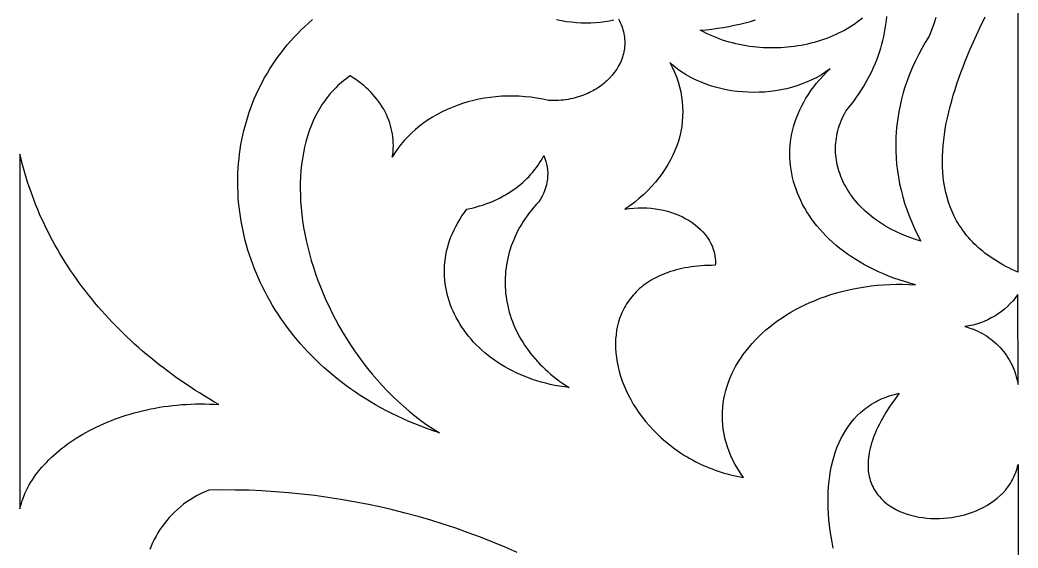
# Model space of a CAD drawing. Extents: x 599 to 929, y 27 to 457.
# Drawn here: x 829.1 to 889.4, y 137.3 to 169.2 of the extents above; entities that cross this region are included whole.
import ezdxf

# ---------------------------------------------------------------- set-up
doc = ezdxf.new("R2010")
doc.units = 0
doc.layers.add('LAYER_1', color=18, linetype='CONTINUOUS')

msp = doc.modelspace()

# ---------------------------------------------------------------- linework, layer by layer
at = {"layer": 'LAYER_1'}
for points in [[(889.359, 173.025), (889.36, 153.956), (889.168, 154.041), (888.981, 154.129), (888.799, 154.218), (888.621, 154.31), (888.448, 154.404), (888.28, 154.499), (888.116, 154.597), (887.957, 154.697), (887.802, 154.798), (887.651, 154.902), (887.506, 155.008), (887.364, 155.115), (887.227, 155.224), (887.094, 155.335), (886.965, 155.448), (886.84, 155.563), (886.72, 155.679), (886.604, 155.797), (886.491, 155.917), (886.383, 156.039), (886.279, 156.162), (886.179, 156.286), (886.082, 156.412), (885.99, 156.54), (885.901, 156.67), (885.816, 156.8), (885.735, 156.933), (885.657, 157.066), (885.513, 157.338), (885.383, 157.615), (885.267, 157.897), (885.165, 158.185), (885.076, 158.477), (885, 158.773), (884.936, 159.074), (884.885, 159.38), (884.845, 159.689), (884.817, 160.001), (884.801, 160.317), (884.795, 160.637), (884.8, 160.959), (884.815, 161.285), (884.84, 161.612), (884.875, 161.943), (884.918, 162.275), (884.971, 162.609), (885.032, 162.945), (885.102, 163.283), (885.179, 163.622), (885.264, 163.962), (885.357, 164.302), (885.456, 164.644), (885.562, 164.986), (885.673, 165.328), (885.791, 165.669), (885.915, 166.011), (886.043, 166.352), (886.177, 166.693), (886.315, 167.033), (886.457, 167.371), (886.753, 168.044), (887.062, 168.71), (887.381, 169.367)], [(884.401, 169.337), (884.281, 168.953), (884.145, 168.572), (883.992, 168.192), (883.765, 167.826), (883.551, 167.457), (883.35, 167.084), (883.163, 166.709), (882.99, 166.331), (882.83, 165.95), (882.684, 165.567), (882.552, 165.182), (882.433, 164.796), (882.328, 164.407), (882.237, 164.017), (882.159, 163.626), (882.096, 163.233), (882.045, 162.84), (882.009, 162.446), (881.986, 162.051), (881.977, 161.657), (881.982, 161.262), (882, 160.867), (882.032, 160.472), (882.078, 160.078), (882.138, 159.685), (882.211, 159.292), (882.299, 158.901), (882.4, 158.511), (882.515, 158.122), (882.643, 157.735), (882.786, 157.35), (882.942, 156.968), (883.112, 156.587), (883.296, 156.209), (883.494, 155.833), (883.105, 155.954), (882.729, 156.088), (882.367, 156.234), (882.018, 156.392), (881.683, 156.562), (881.362, 156.743), (881.056, 156.934), (880.764, 157.135), (880.624, 157.24), (880.488, 157.346), (880.355, 157.455), (880.227, 157.566), (880.102, 157.68), (879.981, 157.795), (879.864, 157.912), (879.752, 158.032), (879.643, 158.153), (879.538, 158.276), (879.438, 158.4), (879.341, 158.527), (879.249, 158.655), (879.161, 158.784), (879.078, 158.915), (878.999, 159.048), (878.924, 159.182), (878.853, 159.317), (878.787, 159.453), (878.725, 159.591), (878.668, 159.73), (878.616, 159.87), (878.568, 160.01), (878.524, 160.152), (878.485, 160.295), (878.451, 160.438), (878.422, 160.582), (878.397, 160.727), (878.378, 160.872), (878.363, 161.018), (878.352, 161.165), (878.347, 161.312), (878.347, 161.459), (878.352, 161.607), (878.361, 161.754), (878.376, 161.902), (878.396, 162.05), (878.421, 162.198), (878.451, 162.347), (878.486, 162.495), (878.527, 162.642), (878.573, 162.79), (878.624, 162.937), (878.68, 163.084), (878.742, 163.231), (878.809, 163.377), (878.882, 163.523), (878.96, 163.668), (879.134, 163.877), (879.301, 164.088), (879.463, 164.301), (879.619, 164.516), (879.768, 164.734), (879.911, 164.953), (880.048, 165.174), (880.179, 165.397), (880.304, 165.621), (880.422, 165.848), (880.535, 166.076), (880.64, 166.305), (880.74, 166.536), (880.833, 166.768), (880.92, 167.001), (881.001, 167.236), (881.075, 167.472), (881.142, 167.709), (881.204, 167.947), (881.258, 168.186), (881.307, 168.425), (881.348, 168.666), (881.384, 168.907), (881.412, 169.149), (881.434, 169.391)], [(865.234, 169.242), (865.293, 169.133), (865.347, 169.022), (865.396, 168.912), (865.44, 168.801), (865.479, 168.689), (865.513, 168.578), (865.542, 168.466), (865.567, 168.354), (865.587, 168.242), (865.602, 168.131), (865.612, 168.019), (865.618, 167.908), (865.619, 167.796), (865.616, 167.686), (865.609, 167.576), (865.597, 167.466), (865.581, 167.357), (865.561, 167.248), (865.536, 167.141), (865.507, 167.034), (865.475, 166.928), (865.438, 166.823), (865.397, 166.719), (865.353, 166.617), (865.252, 166.415), (865.137, 166.219), (865.007, 166.029), (864.863, 165.846), (864.705, 165.669), (864.622, 165.584), (864.535, 165.501), (864.445, 165.42), (864.351, 165.342), (864.255, 165.265), (864.156, 165.191), (864.054, 165.12), (863.949, 165.05), (863.841, 164.984), (863.73, 164.92), (863.616, 164.859), (863.5, 164.8), (863.382, 164.745), (863.26, 164.692), (863.137, 164.643), (863.01, 164.597), (862.882, 164.554), (862.751, 164.514), (862.618, 164.477), (862.482, 164.444), (862.345, 164.414), (862.205, 164.388), (862.064, 164.366), (861.92, 164.347), (861.774, 164.332), (861.627, 164.321), (861.477, 164.314), (861.326, 164.311), (861.173, 164.313), (861.019, 164.318), (860.665, 164.396), (860.311, 164.461), (859.956, 164.512), (859.601, 164.55), (859.246, 164.575), (858.892, 164.587), (858.54, 164.585), (858.189, 164.572), (857.841, 164.545), (857.496, 164.507), (857.154, 164.456), (856.815, 164.393), (856.481, 164.318), (856.152, 164.232), (855.828, 164.134), (855.51, 164.025), (855.197, 163.905), (854.892, 163.774), (854.593, 163.633), (854.303, 163.48), (854.02, 163.318), (853.746, 163.145), (853.481, 162.962), (853.226, 162.769), (852.98, 162.566), (852.746, 162.354), (852.522, 162.133), (852.309, 161.902), (852.109, 161.662), (851.921, 161.414), (851.746, 161.157), (851.585, 160.891), (851.612, 161.068), (851.632, 161.245), (851.645, 161.422), (851.65, 161.598), (851.647, 161.774), (851.638, 161.948), (851.621, 162.122), (851.597, 162.296), (851.565, 162.467), (851.527, 162.638), (851.481, 162.807), (851.429, 162.975), (851.37, 163.141), (851.304, 163.306), (851.231, 163.468), (851.152, 163.628), (851.066, 163.786), (850.974, 163.942), (850.875, 164.095), (850.77, 164.246), (850.659, 164.394), (850.541, 164.539), (850.418, 164.68), (850.288, 164.819), (850.152, 164.954), (850.01, 165.086), (849.863, 165.215), (849.71, 165.339), (849.551, 165.46), (849.386, 165.577), (849.216, 165.689), (849.04, 165.798), (848.906, 165.705), (848.775, 165.609), (848.648, 165.509), (848.524, 165.407), (848.402, 165.302), (848.284, 165.194), (848.17, 165.082), (848.058, 164.968), (847.949, 164.852), (847.844, 164.732), (847.741, 164.61), (847.642, 164.485), (847.545, 164.358), (847.452, 164.228), (847.362, 164.095), (847.275, 163.96), (847.11, 163.682), (846.957, 163.396), (846.815, 163.1), (846.686, 162.796), (846.569, 162.483), (846.463, 162.162), (846.369, 161.834), (846.287, 161.499), (846.216, 161.157), (846.156, 160.809), (846.108, 160.455), (846.072, 160.095), (846.046, 159.729), (846.031, 159.359), (846.028, 158.984), (846.035, 158.605), (846.054, 158.223), (846.083, 157.836), (846.123, 157.447), (846.174, 157.055), (846.235, 156.661), (846.306, 156.264), (846.389, 155.866), (846.481, 155.467), (846.584, 155.067), (846.697, 154.667), (846.82, 154.266), (846.953, 153.866), (847.095, 153.466), (847.248, 153.067), (847.411, 152.67), (847.583, 152.274), (847.765, 151.881), (847.957, 151.49), (848.158, 151.101), (848.368, 150.716), (848.588, 150.335), (848.817, 149.957), (849.055, 149.584), (849.302, 149.216), (849.558, 148.852), (849.823, 148.494), (850.097, 148.142), (850.38, 147.796), (850.672, 147.456), (850.972, 147.124), (851.28, 146.798), (851.598, 146.48), (851.923, 146.171), (852.257, 145.869), (852.599, 145.577), (852.949, 145.293), (853.307, 145.019), (853.673, 144.755), (854.048, 144.501), (854.43, 144.258), (854.05, 144.386), (853.676, 144.52), (853.308, 144.659), (852.947, 144.803), (852.591, 144.953), (852.241, 145.108), (851.897, 145.268), (851.559, 145.433), (851.226, 145.602), (850.9, 145.777), (850.58, 145.956), (850.266, 146.14), (849.957, 146.329), (849.655, 146.522), (849.359, 146.719), (849.068, 146.92), (848.784, 147.125), (848.505, 147.335), (848.233, 147.548), (847.967, 147.766), (847.706, 147.987), (847.452, 148.211), (847.203, 148.439), (846.961, 148.671), (846.725, 148.906), (846.495, 149.144), (846.27, 149.385), (846.052, 149.63), (845.84, 149.877), (845.634, 150.127), (845.434, 150.38), (845.24, 150.636), (845.052, 150.894), (844.87, 151.154), (844.694, 151.417), (844.524, 151.683), (844.361, 151.95), (844.203, 152.22), (844.052, 152.491), (843.906, 152.765), (843.767, 153.04), (843.634, 153.317), (843.507, 153.596), (843.386, 153.876), (843.271, 154.157), (843.163, 154.44), (843.06, 154.724), (842.964, 155.009), (842.874, 155.296), (842.789, 155.583), (842.711, 155.871), (842.64, 156.159), (842.574, 156.449), (842.515, 156.738), (842.461, 157.029), (842.414, 157.319), (842.373, 157.61), (842.338, 157.901), (842.31, 158.193), (842.287, 158.484), (842.271, 158.775), (842.261, 159.065), (842.257, 159.356), (842.26, 159.646), (842.269, 159.935), (842.283, 160.224), (842.304, 160.512), (842.332, 160.8), (842.365, 161.086), (842.405, 161.372), (842.451, 161.656), (842.504, 161.939), (842.562, 162.221), (842.627, 162.501), (842.698, 162.78), (842.775, 163.058), (842.859, 163.334), (842.949, 163.608), (843.045, 163.88), (843.148, 164.15), (843.256, 164.418), (843.371, 164.684), (843.493, 164.947), (843.621, 165.209), (843.755, 165.468), (843.895, 165.724), (844.042, 165.978), (844.194, 166.229), (844.354, 166.477), (844.519, 166.722), (844.691, 166.964), (844.87, 167.203), (845.054, 167.439), (845.245, 167.671), (845.443, 167.9), (845.647, 168.126), (845.857, 168.348), (846.073, 168.566), (846.296, 168.781), (846.525, 168.991), (846.761, 169.198)], [(861.506, 169.209), (861.808, 169.146), (862.109, 169.095), (862.407, 169.056), (862.703, 169.027), (862.996, 169.01), (863.287, 169.004), (863.574, 169.008), (863.859, 169.022), (864.141, 169.047), (864.419, 169.082), (864.694, 169.126), (864.966, 169.179)], [(879.963, 169.285), (879.82, 169.17), (879.672, 169.058), (879.52, 168.949), (879.364, 168.844), (879.205, 168.743), (879.042, 168.646), (878.876, 168.552), (878.706, 168.462), (878.533, 168.376), (878.358, 168.294), (878.179, 168.215), (877.998, 168.14), (877.814, 168.07), (877.627, 168.003), (877.438, 167.94), (877.247, 167.881), (877.054, 167.826), (876.859, 167.775), (876.662, 167.728), (876.463, 167.686), (876.262, 167.647), (876.061, 167.613), (875.858, 167.582), (875.653, 167.556), (875.448, 167.535), (875.242, 167.517), (875.035, 167.504), (874.827, 167.495), (874.619, 167.491), (874.411, 167.491), (874.202, 167.495), (873.993, 167.504), (873.784, 167.517), (873.576, 167.535), (873.367, 167.558), (873.159, 167.585), (872.952, 167.616), (872.745, 167.652), (872.539, 167.693), (872.334, 167.739), (872.13, 167.789), (871.927, 167.844), (871.726, 167.904), (871.526, 167.969), (871.327, 168.039), (871.131, 168.113), (870.936, 168.192), (870.743, 168.277), (870.553, 168.366), (870.364, 168.46), (870.178, 168.559), (870.53, 168.592), (870.877, 168.632), (871.221, 168.679), (871.562, 168.732), (871.898, 168.792), (872.23, 168.858), (872.558, 168.93), (872.882, 169.008), (873.201, 169.092), (873.516, 169.183)], [(878.204, 137.313), (878.134, 137.661), (878.072, 138.007), (878.019, 138.353), (877.975, 138.697), (877.94, 139.039), (877.914, 139.379), (877.897, 139.716), (877.89, 140.051), (877.891, 140.382), (877.903, 140.709), (877.923, 141.032), (877.954, 141.35), (877.994, 141.663), (878.045, 141.971), (878.105, 142.273), (878.175, 142.569), (878.256, 142.859), (878.347, 143.141), (878.449, 143.416), (878.561, 143.683), (878.684, 143.943), (878.818, 144.193), (878.962, 144.435), (879.118, 144.667), (879.284, 144.889), (879.462, 145.102), (879.652, 145.303), (879.852, 145.494), (880.065, 145.674), (880.175, 145.759), (880.289, 145.842), (880.405, 145.921), (880.524, 145.997), (880.647, 146.07), (880.772, 146.14), (880.9, 146.207), (881.032, 146.271), (881.166, 146.331), (881.303, 146.387), (881.444, 146.441), (881.587, 146.491), (881.734, 146.537), (881.884, 146.58), (882.036, 146.619), (882.192, 146.654), (881.898, 146.258), (881.631, 145.874), (881.391, 145.5), (881.281, 145.317), (881.177, 145.137), (881.08, 144.959), (880.989, 144.785), (880.904, 144.613), (880.825, 144.443), (880.752, 144.277), (880.684, 144.113), (880.623, 143.952), (880.567, 143.793), (880.517, 143.637), (880.473, 143.484), (880.434, 143.334), (880.4, 143.186), (880.372, 143.041), (880.348, 142.898), (880.33, 142.759), (880.317, 142.622), (880.309, 142.487), (880.305, 142.355), (880.307, 142.226), (880.313, 142.1), (880.323, 141.976), (880.338, 141.855), (880.358, 141.736), (880.382, 141.621), (880.41, 141.507), (880.442, 141.397), (880.478, 141.289), (880.518, 141.184), (880.562, 141.081), (880.61, 140.981), (880.661, 140.883), (880.716, 140.789), (880.775, 140.696), (880.837, 140.607), (880.902, 140.52), (880.971, 140.436), (881.117, 140.275), (881.276, 140.124), (881.446, 139.984), (881.626, 139.854), (881.816, 139.735), (882.016, 139.626), (882.223, 139.527), (882.439, 139.438), (882.662, 139.36), (882.89, 139.292), (883.125, 139.234), (883.364, 139.186), (883.608, 139.148), (883.855, 139.12), (884.106, 139.103), (884.358, 139.095), (884.611, 139.098), (884.866, 139.11), (885.12, 139.133), (885.374, 139.165), (885.626, 139.208), (885.876, 139.26), (886.124, 139.322), (886.368, 139.394), (886.607, 139.476), (886.842, 139.568), (887.071, 139.67), (887.294, 139.781), (887.51, 139.902), (887.719, 140.033), (887.918, 140.173), (888.109, 140.323), (888.29, 140.483), (888.46, 140.652), (888.62, 140.831), (888.767, 141.02), (888.901, 141.218), (888.964, 141.321), (889.023, 141.426), (889.078, 141.533), (889.13, 141.643), (889.178, 141.755), (889.223, 141.869), (889.263, 141.986), (889.3, 142.106), (889.332, 142.227), (889.361, 142.351), (889.362, 117.84)], [(859.131, 137.046), (858.399, 137.365), (857.662, 137.671), (856.92, 137.962), (856.173, 138.24), (855.421, 138.504), (854.665, 138.754), (853.905, 138.99), (853.14, 139.212), (852.372, 139.42), (851.6, 139.614), (850.824, 139.793), (850.046, 139.958), (849.264, 140.109), (848.479, 140.246), (847.691, 140.368), (846.901, 140.476), (846.108, 140.569), (845.314, 140.648), (844.517, 140.712), (843.719, 140.761), (842.919, 140.796), (842.118, 140.816), (841.315, 140.821), (840.512, 140.811), (840.272, 140.709), (840.04, 140.6), (839.815, 140.484), (839.597, 140.361), (839.387, 140.231), (839.184, 140.094), (838.989, 139.952), (838.801, 139.803), (838.62, 139.648), (838.446, 139.488), (838.28, 139.322), (838.121, 139.152), (837.97, 138.976), (837.826, 138.796), (837.689, 138.612), (837.56, 138.423), (837.438, 138.23), (837.324, 138.034), (837.217, 137.834), (837.118, 137.631), (837.026, 137.425), (836.941, 137.216)]]:
    msp.add_lwpolyline(points, dxfattribs=at)
for points in [[(872.785, 141.568), (872.605, 141.829), (872.44, 142.091), (872.289, 142.354), (872.152, 142.619), (872.029, 142.884), (871.919, 143.149), (871.823, 143.415), (871.74, 143.682), (871.67, 143.948), (871.614, 144.215), (871.57, 144.481), (871.539, 144.746), (871.52, 145.011), (871.513, 145.275), (871.519, 145.537), (871.536, 145.799), (871.566, 146.059), (871.607, 146.317), (871.659, 146.574), (871.723, 146.829), (871.798, 147.081), (871.884, 147.331), (871.981, 147.579), (872.088, 147.823), (872.206, 148.065), (872.334, 148.304), (872.472, 148.539), (872.62, 148.771), (872.778, 148.999), (872.946, 149.223), (873.123, 149.443), (873.309, 149.659), (873.504, 149.871), (873.709, 150.078), (873.922, 150.28), (874.144, 150.477), (874.374, 150.669), (874.613, 150.855), (874.859, 151.036), (875.114, 151.211), (875.377, 151.38), (875.647, 151.543), (875.924, 151.7), (876.209, 151.85), (876.501, 151.994), (876.8, 152.131), (877.105, 152.26), (877.418, 152.383), (877.736, 152.498), (878.061, 152.605), (878.393, 152.704), (878.73, 152.796), (879.072, 152.879), (879.421, 152.954), (879.775, 153.021), (880.134, 153.078), (880.498, 153.127), (880.867, 153.166), (881.242, 153.197), (881.62, 153.217), (882.003, 153.229), (882.391, 153.23), (882.782, 153.221), (883.177, 153.202), (882.837, 153.293), (882.504, 153.392), (882.177, 153.497), (881.858, 153.608), (881.546, 153.726), (881.241, 153.85), (880.944, 153.98), (880.653, 154.116), (880.37, 154.258), (880.095, 154.405), (879.827, 154.558), (879.566, 154.716), (879.314, 154.879), (879.069, 155.047), (878.831, 155.22), (878.602, 155.397), (878.38, 155.579), (878.167, 155.765), (877.961, 155.956), (877.763, 156.15), (877.574, 156.348), (877.393, 156.55), (877.22, 156.755), (877.055, 156.964), (876.899, 157.176), (876.751, 157.391), (876.612, 157.608), (876.481, 157.829), (876.359, 158.052), (876.246, 158.277), (876.141, 158.505), (876.045, 158.734), (875.959, 158.966), (875.881, 159.199), (875.812, 159.434), (875.752, 159.671), (875.701, 159.909), (875.66, 160.147), (875.628, 160.387), (875.605, 160.628), (875.592, 160.869), (875.588, 161.111), (875.593, 161.353), (875.608, 161.595), (875.633, 161.837), (875.667, 162.079), (875.712, 162.321), (875.766, 162.563), (875.83, 162.803), (875.904, 163.043), (875.988, 163.282), (876.082, 163.52), (876.186, 163.757), (876.3, 163.992), (876.425, 164.226), (876.56, 164.457), (876.706, 164.688), (876.862, 164.915), (877.028, 165.141), (877.205, 165.365), (877.393, 165.585), (877.591, 165.804), (877.8, 166.019), (878.02, 166.231), (877.759, 166.046), (877.488, 165.874), (877.208, 165.715), (876.919, 165.569), (876.623, 165.436), (876.32, 165.316), (876.01, 165.208), (875.695, 165.113), (875.375, 165.031), (875.051, 164.962), (874.724, 164.906), (874.394, 164.862), (874.061, 164.831), (873.728, 164.813), (873.394, 164.807), (873.061, 164.814), (872.728, 164.834), (872.397, 164.866), (872.068, 164.91), (871.742, 164.967), (871.42, 165.036), (871.103, 165.118), (870.791, 165.213), (870.484, 165.319), (870.185, 165.438), (869.893, 165.569), (869.608, 165.713), (869.333, 165.869), (869.067, 166.037), (868.812, 166.217), (868.688, 166.312), (868.567, 166.409), (868.449, 166.51), (868.334, 166.614), (868.484, 166.324), (868.618, 166.031), (868.736, 165.737), (868.838, 165.441), (868.924, 165.143), (868.995, 164.845), (869.049, 164.546), (869.089, 164.246), (869.113, 163.946), (869.121, 163.647), (869.114, 163.348), (869.092, 163.05), (869.056, 162.753), (869.004, 162.457), (868.937, 162.164), (868.855, 161.872), (868.759, 161.583), (868.649, 161.297), (868.523, 161.014), (868.384, 160.734), (868.23, 160.458), (868.062, 160.186), (867.88, 159.918), (867.684, 159.655), (867.474, 159.397), (867.25, 159.144), (867.013, 158.897), (866.762, 158.656), (866.497, 158.421), (866.219, 158.193), (865.928, 157.971), (865.624, 157.757), (865.894, 157.797), (866.164, 157.825), (866.431, 157.841), (866.696, 157.844), (866.958, 157.837), (867.216, 157.817), (867.471, 157.787), (867.721, 157.746), (867.966, 157.695), (868.205, 157.634), (868.439, 157.563), (868.666, 157.483), (868.887, 157.393), (869.099, 157.295), (869.304, 157.188), (869.501, 157.073), (869.688, 156.95), (869.866, 156.82), (870.034, 156.682), (870.192, 156.538), (870.338, 156.386), (870.473, 156.229), (870.597, 156.065), (870.707, 155.896), (870.805, 155.721), (870.889, 155.541), (870.96, 155.357), (871.016, 155.168), (871.057, 154.974), (871.082, 154.777), (871.089, 154.677), (871.091, 154.577), (871.09, 154.475), (871.084, 154.373), (870.863, 154.371), (870.647, 154.365), (870.435, 154.354), (870.227, 154.34), (870.024, 154.322), (869.825, 154.3), (869.63, 154.275), (869.44, 154.245), (869.254, 154.212), (869.073, 154.176), (868.895, 154.135), (868.722, 154.092), (868.553, 154.045), (868.389, 153.994), (868.228, 153.941), (868.072, 153.884), (867.92, 153.823), (867.773, 153.76), (867.629, 153.694), (867.489, 153.624), (867.354, 153.552), (867.223, 153.477), (867.095, 153.399), (866.972, 153.318), (866.853, 153.235), (866.738, 153.149), (866.626, 153.06), (866.519, 152.969), (866.416, 152.876), (866.317, 152.78), (866.221, 152.682), (866.13, 152.581), (866.042, 152.478), (865.959, 152.373), (865.879, 152.266), (865.803, 152.157), (865.73, 152.046), (865.662, 151.933), (865.597, 151.819), (865.537, 151.702), (865.479, 151.584), (865.426, 151.464), (865.376, 151.343), (865.33, 151.219), (865.249, 150.969), (865.183, 150.713), (865.131, 150.452), (865.093, 150.187), (865.069, 149.917), (865.059, 149.644), (865.064, 149.369), (865.081, 149.09), (865.113, 148.81), (865.157, 148.528), (865.215, 148.244), (865.286, 147.961), (865.37, 147.677), (865.467, 147.393), (865.576, 147.111), (865.698, 146.829), (865.832, 146.55), (865.979, 146.272), (866.137, 145.998), (866.308, 145.727), (866.49, 145.459), (866.684, 145.196), (866.889, 144.938), (867.106, 144.684), (867.334, 144.437), (867.573, 144.196), (867.823, 143.961), (868.084, 143.733), (868.355, 143.513), (868.637, 143.301), (868.93, 143.098), (869.232, 142.904), (869.387, 142.81), (869.544, 142.719), (869.704, 142.631), (869.867, 142.545), (870.032, 142.461), (870.199, 142.381), (870.369, 142.303), (870.541, 142.228), (870.715, 142.156), (870.892, 142.086), (871.071, 142.02), (871.252, 141.957), (871.436, 141.897), (871.622, 141.84), (871.81, 141.786), (872.001, 141.736), (872.194, 141.688), (872.389, 141.645), (872.586, 141.605)], [(841.112, 145.977), (840.817, 146.146), (840.524, 146.318), (840.235, 146.493), (839.948, 146.67), (839.665, 146.849), (839.384, 147.032), (839.107, 147.216), (838.833, 147.404), (838.562, 147.594), (838.294, 147.786), (838.03, 147.981), (837.768, 148.178), (837.51, 148.378), (837.255, 148.58), (837.004, 148.784), (836.755, 148.991), (836.51, 149.2), (836.269, 149.411), (836.03, 149.624), (835.795, 149.84), (835.564, 150.058), (835.336, 150.278), (835.111, 150.5), (834.89, 150.724), (834.672, 150.95), (834.458, 151.179), (834.247, 151.409), (834.04, 151.641), (833.836, 151.876), (833.636, 152.112), (833.44, 152.35), (833.247, 152.59), (833.058, 152.832), (832.872, 153.075), (832.69, 153.321), (832.512, 153.568), (832.338, 153.817), (832.167, 154.067), (832, 154.319), (831.837, 154.573), (831.677, 154.829), (831.522, 155.086), (831.37, 155.345), (831.222, 155.605), (831.078, 155.867), (830.938, 156.13), (830.802, 156.395), (830.67, 156.661), (830.542, 156.928), (830.418, 157.197), (830.297, 157.467), (830.181, 157.739), (830.069, 158.012), (829.961, 158.286), (829.857, 158.561), (829.757, 158.838), (829.661, 159.115), (829.569, 159.394), (829.482, 159.674), (829.399, 159.955), (829.32, 160.237), (829.245, 160.52), (829.174, 160.805), (829.108, 161.09), (829.109, 139.675), (829.147, 139.839), (829.191, 140.002), (829.242, 140.164), (829.298, 140.326), (829.361, 140.488), (829.43, 140.648), (829.505, 140.808), (829.586, 140.966), (829.672, 141.124), (829.765, 141.28), (829.863, 141.436), (829.966, 141.59), (830.075, 141.742), (830.19, 141.894), (830.31, 142.044), (830.435, 142.192), (830.566, 142.339), (830.701, 142.483), (830.842, 142.627), (830.987, 142.768), (831.138, 142.907), (831.293, 143.044), (831.453, 143.18), (831.618, 143.313), (831.787, 143.444), (831.961, 143.572), (832.139, 143.698), (832.322, 143.822), (832.508, 143.943), (832.699, 144.061), (832.894, 144.177), (833.093, 144.29), (833.296, 144.4), (833.503, 144.507), (833.714, 144.611), (833.928, 144.712), (834.146, 144.81), (834.367, 144.905), (834.592, 144.996), (834.821, 145.084), (835.052, 145.168), (835.287, 145.249), (835.525, 145.327), (835.766, 145.4), (836.011, 145.47), (836.258, 145.536), (836.507, 145.598), (836.76, 145.656), (837.015, 145.71), (837.273, 145.76), (837.534, 145.805), (837.796, 145.847), (838.062, 145.883), (838.329, 145.916), (838.599, 145.944), (838.871, 145.967), (839.145, 145.985), (839.42, 145.999), (839.698, 146.008), (839.978, 146.012), (840.259, 146.011), (840.542, 146.005), (840.826, 145.994)], [(860.73, 160.994), (860.799, 160.821), (860.856, 160.646), (860.901, 160.469), (860.934, 160.292), (860.956, 160.113), (860.966, 159.934), (860.964, 159.756), (860.95, 159.578), (860.924, 159.4), (860.887, 159.224), (860.839, 159.049), (860.779, 158.877), (860.707, 158.707), (860.624, 158.539), (860.53, 158.375), (860.424, 158.214), (860.272, 158.048), (860.126, 157.881), (859.986, 157.711), (859.852, 157.539), (859.724, 157.365), (859.602, 157.19), (859.486, 157.013), (859.376, 156.834), (859.272, 156.654), (859.174, 156.472), (859.081, 156.29), (858.995, 156.105), (858.914, 155.92), (858.84, 155.734), (858.771, 155.547), (858.708, 155.358), (858.651, 155.17), (858.599, 154.98), (858.554, 154.79), (858.514, 154.599), (858.48, 154.408), (858.452, 154.216), (858.429, 154.024), (858.412, 153.832), (858.401, 153.64), (858.396, 153.448), (858.396, 153.255), (858.402, 153.063), (858.413, 152.872), (858.43, 152.68), (858.453, 152.489), (858.481, 152.299), (858.515, 152.109), (858.555, 151.92), (858.6, 151.732), (858.651, 151.544), (858.707, 151.357), (858.769, 151.172), (858.836, 150.987), (858.908, 150.804), (858.987, 150.622), (859.07, 150.442), (859.159, 150.263), (859.254, 150.085), (859.354, 149.909), (859.459, 149.735), (859.57, 149.563), (859.686, 149.392), (859.807, 149.224), (859.934, 149.057), (860.066, 148.893), (860.204, 148.731), (860.347, 148.572), (860.495, 148.414), (860.648, 148.26), (860.806, 148.108), (860.97, 147.958), (861.139, 147.812), (861.314, 147.668), (861.493, 147.527), (861.678, 147.389), (861.868, 147.255), (862.063, 147.123), (862.263, 146.995), (861.971, 147.033), (861.683, 147.077), (861.4, 147.129), (861.121, 147.188), (860.847, 147.253), (860.578, 147.325), (860.314, 147.403), (860.055, 147.488), (859.801, 147.579), (859.553, 147.675), (859.309, 147.778), (859.071, 147.886), (858.838, 148), (858.611, 148.119), (858.389, 148.244), (858.173, 148.373), (857.962, 148.508), (857.758, 148.647), (857.559, 148.792), (857.366, 148.94), (857.18, 149.093), (857, 149.251), (856.825, 149.412), (856.658, 149.577), (856.496, 149.746), (856.341, 149.919), (856.193, 150.095), (856.051, 150.275), (855.916, 150.458), (855.788, 150.644), (855.667, 150.833), (855.553, 151.025), (855.446, 151.219), (855.346, 151.416), (855.253, 151.615), (855.167, 151.816), (855.089, 152.02), (855.019, 152.225), (854.956, 152.432), (854.901, 152.641), (854.853, 152.851), (854.814, 153.063), (854.782, 153.276), (854.758, 153.49), (854.742, 153.704), (854.735, 153.92), (854.736, 154.136), (854.745, 154.352), (854.762, 154.569), (854.788, 154.786), (854.823, 155.003), (854.866, 155.22), (854.918, 155.437), (854.978, 155.653), (855.048, 155.869), (855.127, 156.084), (855.215, 156.298), (855.311, 156.511), (855.418, 156.723), (855.533, 156.934), (855.658, 157.143), (855.792, 157.351), (855.936, 157.557), (856.09, 157.761), (856.286, 157.802), (856.479, 157.848), (856.67, 157.898), (856.859, 157.953), (857.045, 158.012), (857.228, 158.075), (857.409, 158.142), (857.587, 158.214), (857.761, 158.289), (857.933, 158.369), (858.101, 158.452), (858.266, 158.54), (858.428, 158.631), (858.586, 158.726), (858.741, 158.825), (858.892, 158.927), (859.04, 159.033), (859.183, 159.142), (859.322, 159.254), (859.458, 159.37), (859.589, 159.489), (859.716, 159.612), (859.839, 159.737), (859.957, 159.865), (860.07, 159.997), (860.179, 160.131), (860.283, 160.268), (860.383, 160.408), (860.477, 160.551), (860.566, 160.696), (860.651, 160.844)], [(889.362, 147.183), (889.36, 152.62), (889.214, 152.425), (889.059, 152.238), (888.894, 152.06), (888.722, 151.892), (888.542, 151.733), (888.354, 151.583), (888.159, 151.444), (887.957, 151.314), (887.749, 151.196), (887.535, 151.087), (887.315, 150.99), (887.091, 150.904), (886.862, 150.83), (886.628, 150.767), (886.391, 150.717), (886.15, 150.678), (886.306, 150.637), (886.459, 150.589), (886.61, 150.537), (886.758, 150.479), (886.903, 150.416), (887.045, 150.347), (887.184, 150.274), (887.32, 150.196), (887.453, 150.114), (887.582, 150.026), (887.708, 149.934), (887.83, 149.838), (887.949, 149.738), (888.063, 149.633), (888.174, 149.525), (888.281, 149.412), (888.384, 149.296), (888.482, 149.176), (888.576, 149.053), (888.666, 148.926), (888.751, 148.796), (888.832, 148.663), (888.908, 148.526), (888.979, 148.387), (889.045, 148.245), (889.106, 148.101), (889.162, 147.953), (889.213, 147.804), (889.258, 147.652), (889.298, 147.497), (889.333, 147.341)]]:
    msp.add_lwpolyline(points, close=True, dxfattribs=at)

doc.saveas('drawing.dxf')
